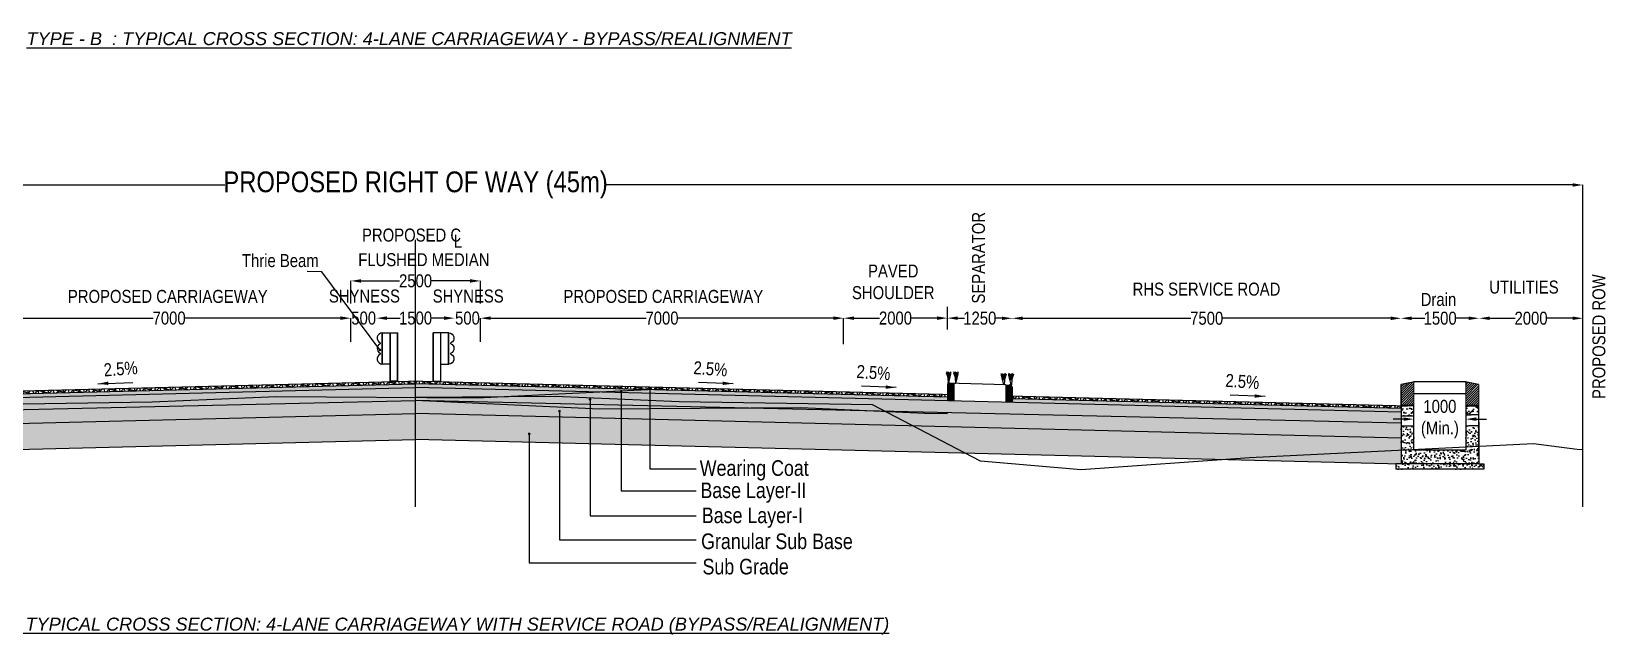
# Model space of a CAD drawing. Header units: millimetres. Extents: x 207528 to 778454, y -364692 to 101323.
# Drawn here: x 330897 to 361235, y 40467 to 52089 of the extents above; entities that cross this region are included whole.
import ezdxf

# ---------------------------------------------------------------- set-up
doc = ezdxf.new("R2010")
doc.units = ezdxf.units.MM
doc.linetypes.add('CENTER2', pattern=[28.575, 19.05, -3.175, 3.175, -3.175])
doc.linetypes.add('DASHED2', pattern=[0.375, 0.25, -0.125])
for name, color, linetype in [('Dim', 253, 'Continuous'), ('Dimension', 253, 'Continuous'), ('hatch', 253, 'Continuous'), ('NGL', 7, 'DASHED2'), ('Proposed ROW', 241, 'MNEW')]:
    doc.layers.add(name, color=color, linetype=linetype)
doc.styles.add('DIM', font='ARIALN.TTF', dxfattribs={"height": 250})
doc.styles.get("Standard").update_dxf_attribs({"font": 'arial.ttf'})
doc.styles.add('STRIP PLAN STYLE', font='ARIALN.TTF')
doc.linetypes.add('MNEW', pattern='A,26.152623,-1.048632,["PROW",Standard,S=1.75,R=0,X=0,Y=-0.975095],-7.693777,26.152623', length=61.047655)
doc.dimstyles.new('DIM', dxfattribs={"dimtxt": 250, "dimasz": 200, "dimexe": 0.18, "dimexo": 0.0625, "dimgap": 0.09, "dimtad": 0, "dimtih": 1, "dimtoh": 1, "dimdec": 0, "dimzin": 0, "dimdsep": 46, "dimtxsty": 'DIM', "dimcen": 0.09, "dimclrd": 256, "dimclrt": 7, "dimadec": 0, "dimazin": 0, "dimtfac": 1, "dimtdec": 0, "dimtofl": 0, "dimtmove": 0, "dimatfit": 3, "dimfxl": 1, "dimtolj": 1, "dimtzin": 0, "dimarcsym": 0})
doc.dimstyles.new('new', dxfattribs={"dimtxt": 150, "dimasz": 150, "dimexe": 100, "dimexo": 0.1, "dimgap": 0.09, "dimtad": 0, "dimtih": 1, "dimtoh": 1, "dimdec": 0, "dimzin": 0, "dimdsep": 46, "dimtxsty": 'DIM', "dimcen": 0.09, "dimclrd": 256, "dimclrt": 252, "dimadec": 0, "dimazin": 0, "dimtfac": 1, "dimtdec": 0, "dimtofl": 0, "dimtmove": 0, "dimatfit": 3, "dimfxl": 1, "dimtolj": 1, "dimtzin": 0, "dimlwd": -1, "dimarcsym": 0})
pattern_1 = [(45, (260451.31, -22299.69), (-67.35192, 67.35192), []), (105, (260451.31, -22299.69), (-92.004435, -24.65251), []), (165, (260451.31, -22299.69), (-24.65251, -92.004435), [])]
pattern_2 = [(45, (260451.31, -22299.692), (42.426407, -4e-15), [25, -35]), (45, (260461.917, -22299.692), (42.426407, -4e-15), [10, -50]), (45, (260451.31, -22289.086), (42.426407, -4e-15), [10, -50])]
pattern_3 = [(50, (260451.3, -22299.7), (546.554, -47.8173), [57.15, -628.65]), (355, (260451.3, -22299.7), (-105.7303, 573.1705), [45.72, -502.9218]), (100.45144, (260496.86, -22303.7), (440.8237, 525.3533), [48.57, -534.2707]), (46.1842, (260451.3, -22147.3), (813.237, -126.127), [85.725, -942.975]), (96.63556, (260519.1, -22157.8), (712.2124, 742.2784), [72.855, -801.407]), (351.18415, (260451.3, -22147.3), (712.2124, 742.2784), [68.58, -754.379]), (21, (260527.5, -22185.4), (454.8432, -306.7956), [57.15, -628.65]), (326, (260527.5, -22185.4), (185.406, 552.564), [45.72, -502.92]), (71.45144, (260565.4, -22210.96), (640.2493, 245.7683), [48.57, -534.2698]), (37.5, (260451.31, -22299.7), (9.2658, 253.66512), [0, -496.824, 0, -510.54, 0, -504.825]), (7.5, (260451.3, -22299.7), (200.459, 300.5417), [0, -291.084, 0, -485.394, 0, -192.405]), (327.5, (260281.38, -22299.7), (406.7718, -17.18623), [0, -190.5, 0, -594.36, 0, -788.67]), (317.5, (260205.2, -22299.7), (444.3875, 76.2795), [0, -247.65, 0, -394.716, 0, -560.07])]
pattern_4 = [(228.012788, (262909.072, -21717.253), (-5080, -5715), [85.4304, -8457.621]), (184.96974, (262851.922, -21780.753), (7619.999997, 635.000036), [146.6012, -14513.5122]), (132.510447, (262705.872, -21793.453), (6350.000003, -6984.999998), [103.3704, -10233.6807]), (267.27369, (262458.222, -21952.203), (635.000001, 12700), [133.501, -13216.6094]), (292.833654, (262451.872, -22085.553), (-3175, 7620), [130.9084, -12959.952]), (357.27369, (262502.672, -22206.203), (-12700, 635.000001), [133.501, -13216.6094]), (37.69424, (262636.022, -22212.553), (-8254.9999996, -6350.0000005), [176.5484, -17478.2788]), (72.255328, (262775.722, -22104.603), (4445.000001, 13969.9999996), [166.68, -16501.314]), (121.429566, (262826.522, -21945.853), (-5080.000001, 8254.9999996), [133.9532, -13261.3864]), (175.23636, (262756.67, -21831.553), (6985, -635), [152.9283, -7493.4842]), (222.397438, (262604.272, -21818.853), (-7619.9999998, -6985.0000003), [197.7695, -19579.193]), (138.814075, (263086.87, -21958.55), (-4445, 3810), [67.501, -6682.6415]), (171.469234, (263036.072, -21914.103), (8255, -1269.9999986), [128.4205, -12713.6597]), (225, (262909.07, -21895.05), (-9e-14, -635), [89.8023, -808.2233]), (203.19859, (262864.62, -21818.85), (3175, 1270), [48.3603, -4787.6556]), (291.80141, (262820.17, -21837.9), (-635, 1905), [68.3914, -3351.1882]), (30.96376, (262845.57, -21901.4), (1905, 1270), [111.08, -3591.5745]), (161.56505, (262940.82, -21844.25), (1270, -635), [80.3218, -1927.7245]), (16.38954, (262451.872, -21837.903), (6350, 1905), [112.522, -11139.7067]), (70.346176, (262559.822, -21806.153), (-2540, -6985), [94.3997, -9345.554]), (293.19859, (262940.82, -21717.25), (-1270, 3175), [96.72, -4739.296]), (343.61046, (262978.922, -21806.153), (-6350, 1905), [112.522, -11139.7067]), (339.443955, (262451.87, -22231.6), (-3175, 1270), [108.5088, -5316.9336]), (294.77514, (262553.472, -22269.703), (-3175.000004, 6984.999998), [90.918, -9000.8983]), (66.80141, (262947.17, -22352.25), (1270, 3175), [96.72, -4739.296]), (17.354025, (262985.272, -22263.353), (-8255, -2540), [106.4457, -10538.094]), (69.443955, (262636.02, -22352.25), (-1270, -3175), [54.2544, -5371.188]), (101.30993, (262909.07, -22352.25), (-635, 2540), [32.3787, -3205.4987]), (165.96376, (262902.72, -22320.5), (1905, -635), [130.9084, -2487.2636]), (186.009006, (262775.722, -22288.753), (6350, 635), [121.3167, -12010.3412]), (303.69007, (262845.57, -21958.55), (-635, 1270), [91.581, -2197.944]), (353.157227, (262896.372, -22034.753), (10795, -1269.9999994), [159.8892, -15829.0023]), (60.945396, (263055.12, -22053.8), (-2540, -4445), [65.377, -6472.348]), (90, (263086.9, -21996.65), (-635, 635), [38.1, -596.9]), (120.256437, (262763.022, -22269.703), (2540, -4445), [88.2167, -8733.4852]), (48.012787, (262718.572, -22193.503), (5080, 5715), [170.8607, -8372.1905]), (0, (262832.9, -22066.5), (635, 635), [165.1, -469.9]), (325.304846, (262997.972, -22066.503), (6350.000002, -4444.999997), [100.4024, -9939.8292]), (254.0546, (263080.52, -22123.65), (-635, -2540), [92.4573, -4530.4125]), (207.645975, (263055.122, -22212.553), (-12065.0000004, -6349.999999), [150.5363, -14903.116]), (175.426079, (262921.772, -22282.403), (-8255, 635), [159.2574, -15766.4616])]
pattern_5 = [(0, (262451.87, -22352.25), (39.6875, 79.375), [0, -79.375])]

# ---------------------------------------------------------------- blocks, each defined once
blk = doc.blocks.new('*D39')
at = {"layer": 'Defpoints', "color": 0, "transparency": 16777216}
for p in [(339550, 47282), (337050, 46846), (339550, 46846)]:
    blk.add_point(p, dxfattribs=at)
at = {"layer": 'Dim', "color": 0, "lineweight": -2, "transparency": 16777216}
for p, q in [((337050, 46846), (337050, 47282)), ((339550, 46846), (339550, 47282))]:
    blk.add_line(p, q, dxfattribs=at)
at = {"layer": 'Dim', "lineweight": -2, "transparency": 16777216}
for p, q in [((337250, 47282), (337992, 47282)), ((339350, 47282), (338607, 47282))]:
    blk.add_line(p, q, dxfattribs=at)
at = {"layer": 'Dim', "transparency": 16777216}
for points in [[(337250, 47315), (337250, 47248), (337050, 47282)], [(339350, 47315), (339350, 47248), (339550, 47282)]]:
    blk.add_solid(points, dxfattribs=at)
at = {"layer": 'Dim', "color": 7, "transparency": 16777216, "insert": (338300, 47282), "char_height": 250, "attachment_point": 5, "style": 'DIM'}
blk.add_mtext('\\A1;2500', dxfattribs=at)
blk = doc.blocks.new('*D40')
at = {"layer": 'Defpoints', "color": 0, "transparency": 16777216}
for p in [(360800, 49131), (315800, 46892), (360800, 47012)]:
    blk.add_point(p, dxfattribs=at)
at = {"layer": 'Dim', "color": 0, "lineweight": -2, "transparency": 16777216}
for p, q in [((315800, 46892), (315800, 49131)), ((360800, 47012), (360800, 49131))]:
    blk.add_line(p, q, dxfattribs=at)
at = {"layer": 'Dim', "lineweight": -2, "transparency": 16777216}
for p, q in [((316000, 49131), (334627, 49131)), ((360600, 49131), (341973, 49131))]:
    blk.add_line(p, q, dxfattribs=at)
at = {"layer": 'Dim', "transparency": 16777216}
for points in [[(316000, 49164), (316000, 49098), (315800, 49131)], [(360600, 49164), (360600, 49098), (360800, 49131)]]:
    blk.add_solid(points, dxfattribs=at)
at = {"layer": 'Dim', "color": 7, "transparency": 16777216, "insert": (338300, 49131), "char_height": 400, "attachment_point": 5, "style": 'STRIP PLAN STYLE'}
blk.add_mtext('\\A1;PROPOSED RIGHT OF WAY (45m)', dxfattribs=at)
blk = doc.blocks.new('*D41')
at = {"layer": 'Defpoints', "color": 0, "transparency": 16777216}
for p in [(339050, 46564), (339050, 46378), (339550, 46378)]:
    blk.add_point(p, dxfattribs=at)
at = {"layer": 'Dim', "lineweight": -2, "transparency": 16777216}
for p, q in [((338850, 46564), (338650, 46564)), ((339750, 46564), (339950, 46564))]:
    blk.add_line(p, q, dxfattribs=at)
at = {"layer": 'Dim', "color": 0, "lineweight": -2, "transparency": 16777216}
for p, q in [((339050, 46563), (339050, 46565)), ((339550, 46563), (339550, 46565))]:
    blk.add_line(p, q, dxfattribs=at)
at = {"layer": 'Dim', "transparency": 16777216}
for points in [[(338850, 46598), (338850, 46531), (339050, 46564)], [(339750, 46598), (339750, 46531), (339550, 46564)]]:
    blk.add_solid(points, dxfattribs=at)
at = {"layer": 'Dim', "color": 7, "transparency": 16777216, "insert": (339300, 46564), "char_height": 250, "attachment_point": 5, "style": 'DIM'}
blk.add_mtext('\\A1;500', dxfattribs=at)
blk = doc.blocks.new('EF')
for points in [[(1904820, 49581), (1904820, 50181)], [(1904820, 49781), (1904820, 50181)], [(1904820, 50181), (1905120, 50181)], [(1904825, 49581), (1904825, 50181)], [(1904825, 49781), (1904825, 50181)], [(1904970, 49251), (1904970, 50181)], [(1904975, 49251), (1904975, 50181)], [(1905115, 49251), (1905115, 50181)], [(1905120, 49251), (1905120, 50181)], [(1904970, 49581), (1904820, 49581)], [(1905120, 49251), (1904970, 49251)]]:
    blk.add_lwpolyline(points)
for centre, radius, start, end in [((1904820, 50081), 100, 90, 245.38), ((1904820, 49881), 100, 114.62, 245.38), ((1904820, 49681), 100, 114.62, 270), ((1904774, 49981), 10, 294.62, 65.38), ((1904774, 49781), 10, 294.62, 65.38)]:
    blk.add_arc(centre, radius, start, end)
blk = doc.blocks.new('*D42')
at = {"layer": 'Defpoints', "color": 0, "transparency": 16777216}
for p in [(337050, 46564), (337050, 46378), (337550, 46378)]:
    blk.add_point(p, dxfattribs=at)
at = {"layer": 'Dim', "lineweight": -2, "transparency": 16777216}
for p, q in [((336850, 46564), (336650, 46564)), ((337750, 46564), (337950, 46564))]:
    blk.add_line(p, q, dxfattribs=at)
at = {"layer": 'Dim', "color": 0, "lineweight": -2, "transparency": 16777216}
for p, q in [((337050, 46563), (337050, 46565)), ((337550, 46563), (337550, 46565))]:
    blk.add_line(p, q, dxfattribs=at)
at = {"layer": 'Dim', "transparency": 16777216}
for points in [[(336850, 46598), (336850, 46531), (337050, 46564)], [(337750, 46598), (337750, 46531), (337550, 46564)]]:
    blk.add_solid(points, dxfattribs=at)
at = {"layer": 'Dim', "color": 7, "transparency": 16777216, "insert": (337300, 46564), "char_height": 250, "attachment_point": 5, "style": 'DIM'}
blk.add_mtext('\\A1;500', dxfattribs=at)
blk = doc.blocks.new('*D43')
at = {"layer": 'Defpoints', "color": 0, "transparency": 16777216}
for p in [(337550, 46565), (337550, 46378), (339050, 46378)]:
    blk.add_point(p, dxfattribs=at)
at = {"layer": 'Dim', "color": 0, "lineweight": -2, "transparency": 16777216}
for p, q in [((337550, 46564), (337550, 46565)), ((339050, 46563), (339050, 46565))]:
    blk.add_line(p, q, dxfattribs=at)
at = {"layer": 'Dim', "lineweight": -2, "transparency": 16777216}
for p, q in [((337750, 46565), (338003, 46565)), ((338850, 46565), (338596, 46565))]:
    blk.add_line(p, q, dxfattribs=at)
at = {"layer": 'Dim', "transparency": 16777216}
for points in [[(337750, 46598), (337750, 46532), (337550, 46565)], [(338850, 46598), (338850, 46531), (339050, 46564)]]:
    blk.add_solid(points, dxfattribs=at)
at = {"layer": 'Dim', "color": 7, "transparency": 16777216, "insert": (338300, 46565), "char_height": 250, "attachment_point": 5, "style": 'DIM'}
blk.add_mtext('\\A1;1500', dxfattribs=at)
blk = doc.blocks.new('*D45')
at = {"layer": 'Defpoints', "color": 0, "transparency": 16777216}
for p in [(330050, 46564), (330050, 46066), (337050, 46105)]:
    blk.add_point(p, dxfattribs=at)
at = {"layer": 'Dim', "color": 0, "lineweight": -2, "transparency": 16777216}
for p, q in [((330050, 46066), (330050, 46564)), ((337050, 46105), (337050, 46564))]:
    blk.add_line(p, q, dxfattribs=at)
at = {"layer": 'Dim', "lineweight": -2, "transparency": 16777216}
for p, q in [((330250, 46564), (333245, 46564)), ((336850, 46564), (333855, 46564))]:
    blk.add_line(p, q, dxfattribs=at)
at = {"layer": 'Dim', "transparency": 16777216}
for points in [[(330250, 46597), (330250, 46531), (330050, 46564)], [(336850, 46597), (336850, 46531), (337050, 46564)]]:
    blk.add_solid(points, dxfattribs=at)
at = {"layer": 'Dim', "color": 7, "transparency": 16777216, "insert": (333550, 46564), "char_height": 250, "attachment_point": 5, "style": 'DIM'}
blk.add_mtext('\\A1;7000', dxfattribs=at)
blk = doc.blocks.new('*D46')
at = {"layer": 'Defpoints', "color": 0, "transparency": 16777216}
for p in [(346550, 46564), (348550, 46565), (348550, 46565)]:
    blk.add_point(p, dxfattribs=at)
at = {"layer": 'Dim', "color": 0, "lineweight": -2, "transparency": 16777216}
for p, q in [((346550, 46564), (346550, 46564)), ((348550, 46565), (348550, 46565))]:
    blk.add_line(p, q, dxfattribs=at)
at = {"layer": 'Dim', "lineweight": -2, "transparency": 16777216}
for p, q in [((346750, 46564), (347242, 46564)), ((348350, 46565), (347857, 46565))]:
    blk.add_line(p, q, dxfattribs=at)
at = {"layer": 'Dim', "transparency": 16777216}
for points in [[(346750, 46597), (346750, 46531), (346550, 46564)], [(348350, 46598), (348350, 46531), (348550, 46565)]]:
    blk.add_solid(points, dxfattribs=at)
at = {"layer": 'Dim', "color": 7, "transparency": 16777216, "insert": (347550, 46564), "char_height": 250, "attachment_point": 5, "style": 'DIM'}
blk.add_mtext('\\A1;2000', dxfattribs=at)
blk = doc.blocks.new('*D47')
at = {"layer": 'Defpoints', "color": 0, "transparency": 16777216}
for p in [(346550, 46564), (339550, 46105), (346550, 46066)]:
    blk.add_point(p, dxfattribs=at)
at = {"layer": 'Dim', "color": 0, "lineweight": -2, "transparency": 16777216}
for p, q in [((339550, 46105), (339550, 46564)), ((346550, 46066), (346550, 46564))]:
    blk.add_line(p, q, dxfattribs=at)
at = {"layer": 'Dim', "lineweight": -2, "transparency": 16777216}
for p, q in [((339750, 46564), (342745, 46564)), ((346350, 46564), (343355, 46564))]:
    blk.add_line(p, q, dxfattribs=at)
at = {"layer": 'Dim', "transparency": 16777216}
for points in [[(339750, 46597), (339750, 46531), (339550, 46564)], [(346350, 46597), (346350, 46531), (346550, 46564)]]:
    blk.add_solid(points, dxfattribs=at)
at = {"layer": 'Dim', "color": 7, "transparency": 16777216, "insert": (343050, 46564), "char_height": 250, "attachment_point": 5, "style": 'DIM'}
blk.add_mtext('\\A1;7000', dxfattribs=at)
blk = doc.blocks.new('*D48')
at = {"layer": 'Defpoints', "color": 0, "transparency": 16777216}
for p in [(357543, 44618), (357543, 44136), (358543, 44136)]:
    blk.add_point(p, dxfattribs=at)
at = {"layer": 'Dim', "lineweight": -2, "transparency": 16777216}
for p, q in [((357343, 44618), (357143, 44618)), ((358743, 44618), (358943, 44618))]:
    blk.add_line(p, q, dxfattribs=at)
at = {"layer": 'Dim', "color": 0, "lineweight": -2, "transparency": 16777216}
for p, q in [((357543, 44617), (357543, 44618)), ((358543, 44617), (358543, 44618))]:
    blk.add_line(p, q, dxfattribs=at)
at = {"layer": 'Dim', "transparency": 16777216}
for points in [[(357343, 44651), (357343, 44585), (357543, 44618)], [(358743, 44651), (358743, 44585), (358543, 44618)]]:
    blk.add_solid(points, dxfattribs=at)
at = {"layer": 'Dim', "color": 7, "transparency": 16777216, "insert": (358043, 44618), "char_height": 250, "attachment_point": 5, "style": 'DIM'}
blk.add_mtext('\\A1;1000 \\P(Min.)', dxfattribs=at)
blk = doc.blocks.new('*D49')
at = {"layer": 'Defpoints', "color": 0, "transparency": 16777216}
for p in [(357296, 46562), (358800, 46562), (358800, 46562)]:
    blk.add_point(p, dxfattribs=at)
at = {"layer": 'Dimension', "color": 0, "lineweight": -2, "transparency": 16777216}
for p, q in [((357296, 46562), (357296, 46561)), ((358800, 46562), (358800, 46562))]:
    blk.add_line(p, q, dxfattribs=at)
at = {"layer": 'Dimension', "lineweight": -2, "transparency": 16777216}
for p, q in [((357496, 46562), (357752, 46562)), ((358600, 46562), (358344, 46562))]:
    blk.add_line(p, q, dxfattribs=at)
at = {"layer": 'Dimension', "transparency": 16777216}
for points in [[(357496, 46595), (357496, 46528), (357296, 46562)], [(358600, 46595), (358600, 46529), (358800, 46562)]]:
    blk.add_solid(points, dxfattribs=at)
at = {"layer": 'Dimension', "color": 7, "transparency": 16777216, "insert": (358048, 46562), "char_height": 250, "width": 591.23, "attachment_point": 5, "style": 'DIM'}
blk.add_mtext('\\A1;1500', dxfattribs=at)
blk = doc.blocks.new('*D50')
at = {"layer": 'Defpoints', "color": 0, "transparency": 16777216}
for p in [(358800, 46618), (360800, 46619), (360800, 46562)]:
    blk.add_point(p, dxfattribs=at)
at = {"layer": 'Dimension', "color": 0, "lineweight": -2, "transparency": 16777216}
for p, q in [((358800, 46563), (358800, 46562)), ((360800, 46563), (360800, 46562))]:
    blk.add_line(p, q, dxfattribs=at)
at = {"layer": 'Dimension', "lineweight": -2, "transparency": 16777216}
for p, q in [((359000, 46562), (359492, 46562)), ((360600, 46562), (360107, 46562))]:
    blk.add_line(p, q, dxfattribs=at)
at = {"layer": 'Dimension', "transparency": 16777216}
for points in [[(359000, 46595), (359000, 46529), (358800, 46562)], [(360600, 46595), (360600, 46529), (360800, 46562)]]:
    blk.add_solid(points, dxfattribs=at)
at = {"layer": 'Dimension', "color": 7, "transparency": 16777216, "insert": (359800, 46562), "char_height": 250, "attachment_point": 5, "style": 'DIM'}
blk.add_mtext('\\A1;2000', dxfattribs=at)
blk = doc.blocks.new('*D51')
at = {"layer": 'Defpoints', "color": 0, "transparency": 16777216}
for p in [(349800, 46561), (349800, 46528), (357296, 46561)]:
    blk.add_point(p, dxfattribs=at)
at = {"layer": 'Dimension', "color": 0, "lineweight": -2, "transparency": 16777216}
for p, q in [((349800, 46560), (349800, 46561)), ((357296, 46561), (357296, 46561))]:
    blk.add_line(p, q, dxfattribs=at)
at = {"layer": 'Dimension', "lineweight": -2, "transparency": 16777216}
for p, q in [((350000, 46561), (353243, 46561)), ((357096, 46561), (353853, 46561))]:
    blk.add_line(p, q, dxfattribs=at)
at = {"layer": 'Dimension', "transparency": 16777216}
for points in [[(350000, 46595), (350000, 46528), (349800, 46561)], [(357096, 46595), (357096, 46528), (357296, 46561)]]:
    blk.add_solid(points, dxfattribs=at)
at = {"layer": 'Dimension', "color": 7, "transparency": 16777216, "insert": (353548, 46561), "char_height": 250, "attachment_point": 5, "style": 'DIM'}
blk.add_mtext('\\A1;7500', dxfattribs=at)
blk = doc.blocks.new('*D52')
at = {"layer": 'Defpoints', "color": 0, "transparency": 16777216}
for p in [(348550, 46565), (349800, 46561), (349800, 46561)]:
    blk.add_point(p, dxfattribs=at)
at = {"layer": 'Dimension', "color": 0, "lineweight": -2, "transparency": 16777216}
for p, q in [((348550, 46565), (348550, 46564)), ((349800, 46561), (349800, 46561))]:
    blk.add_line(p, q, dxfattribs=at)
at = {"layer": 'Dimension', "lineweight": -2, "transparency": 16777216}
for p, q in [((348750, 46564), (348878, 46564)), ((349600, 46562), (349471, 46562))]:
    blk.add_line(p, q, dxfattribs=at)
at = {"layer": 'Dimension', "transparency": 16777216}
for points in [[(348750, 46597), (348750, 46531), (348550, 46565)], [(349600, 46595), (349600, 46528), (349800, 46561)]]:
    blk.add_solid(points, dxfattribs=at)
at = {"layer": 'Dimension', "color": 7, "transparency": 16777216, "insert": (349175, 46563), "char_height": 250, "attachment_point": 5, "style": 'DIM'}
blk.add_mtext('\\A1;1250', dxfattribs=at)

msp = doc.modelspace()

# ---------------------------------------------------------------- hatches: boundary and pattern name
h = msp.add_hatch()
h.set_pattern_fill('GOST_GLASS', color=41, scale=5)
h.set_pattern_definition(pattern_2)
h.paths.add_polyline_path([(338300.5, 45229.6), (338300.5, 45299.7), (328049.6, 45043.4), (328049.6, 44973.4)])
h = msp.add_hatch()
h.set_pattern_fill('GOST_GLASS', color=41, scale=5)
h.set_pattern_definition(pattern_2)
h.paths.add_polyline_path([(338298.7, 45229.6), (338298.7, 45299.7), (348549.6, 45043.4), (348549.6, 44973.4)])
h = msp.add_hatch(color=256)
h.dxf.hatch_style = 1
h.paths.add_polyline_path([(348549.6, 45262.2, -0.4142136), (348599.6, 45312.2), (348672.9, 45312.2), (348672.9, 44976.5), (348549.6, 44973.4)])
h = msp.add_hatch(color=256)
h.dxf.hatch_style = 1
h.paths.add_polyline_path([(349799.6, 45231, 0.4142136), (349749.6, 45281), (349676.4, 45281), (349676.4, 44945.2), (349799.6, 44942.1)])
h = msp.add_hatch()
h.set_pattern_fill('GOST_GLASS', color=41, scale=5)
h.paths.add_polyline_path([(349799.6, 45012.1), (349799.6, 44942.1), (357298.9, 44754.6), (357298.9, 44824.7)])
at = {"layer": 'Dim'}
h = msp.add_hatch(dxfattribs=at)
h.set_pattern_fill('AR-CONC', color=256, scale=3)
h.set_pattern_definition(pattern_3)
h.paths.add_polyline_path([(338300.5, 45229.6), (319299.6, 44754.6), (319299.6, 44663.9), (319299.6, 44612.7), (319299.6, 44537.6), (338300.5, 44979.6)])
h = msp.add_hatch(dxfattribs=at)
h.set_pattern_fill('AR-CONC', color=256, scale=3)
h.set_pattern_definition(pattern_3)
h.paths.add_polyline_path([(338298.7, 45229.6), (357299.6, 44754.6), (357299.6, 44663.9), (357299.6, 44612.7), (357299.6, 44537.6), (338298.7, 44979.6)])
h = msp.add_hatch(dxfattribs=at)
h.set_pattern_fill('ANSI31', color=256, scale=10)
h.set_pattern_definition([(45, (217203.085, 31540.6), (-22.45064, 22.45064), [])])
edge = h.paths.add_edge_path()
edge.add_line((357292.7, 45287.6), (357542.7, 45337.4))
edge.add_line((357542.7, 45337.4), (357542.8, 45258.9))
edge.add_line((357542.8, 45258.9), (357542.8, 44888.7))
edge.add_line((357542.8, 44888.7), (357293.1, 44888.7))
edge.add_line((357293.1, 44888.7), (357293.3, 45287.8))
h = msp.add_hatch(dxfattribs=at)
h.set_pattern_fill('ANSI31', color=256, scale=10)
h.set_pattern_definition([(45, (217103.085, 31540.6), (-22.45064, 22.45064), [])])
h.paths.add_polyline_path([(358542.8, 45171.3), (358792.4, 45149.8), (358792.5, 44888.7), (358542.8, 44888.7)])
h.paths.add_polyline_path([(358542.8, 45258.9), (358542.9, 45337.4), (358792.3, 45287.8), (358792.4, 45149.8), (358542.8, 45171.3)])
at = {"layer": 'hatch'}
h = msp.add_hatch(dxfattribs=at)
h.set_pattern_fill('NET3', color=256, scale=30, angle=45)
h.set_pattern_definition(pattern_1)
h.paths.add_polyline_path([(338300.5, 45299.7), (338300.5, 45349.7), (328049.6, 45093.4), (328049.6, 45043.4)])
h = msp.add_hatch(dxfattribs=at)
h.set_pattern_fill('NET3', color=256, scale=30, angle=45)
h.set_pattern_definition(pattern_1)
h.paths.add_polyline_path([(338298.7, 45299.7), (338298.7, 45349.7), (348549.6, 45093.4), (348549.6, 45043.4)])
h = msp.add_hatch(dxfattribs=at)
h.set_pattern_fill('GRAVEL', color=11, scale=25)
h.set_pattern_definition(pattern_4)
h.paths.add_polyline_path([(338299.6, 44726.9), (338299.6, 44911.3), (334751.8, 44741.4), (330875.8, 44767.9), (328486.4, 44661.9), (319299.6, 44401), (319299.6, 44251.9)])
h.paths.add_polyline_path([(338299.6, 44911.3), (338299.6, 44977), (319299.6, 44537.6), (319299.6, 44401), (328486.4, 44661.9), (330875.8, 44767.9), (334751.8, 44741.4)])
h = msp.add_hatch(dxfattribs=at)
h.set_pattern_fill('GRAVEL', color=11, scale=25)
h.set_pattern_definition(pattern_4)
h.paths.add_polyline_path([(338299.6, 44726.9), (338299.6, 44911.3), (341847.4, 44741.4), (345723.4, 44767.9), (348112.8, 44661.9), (357299.6, 44401), (357299.6, 44251.9)])
h.paths.add_polyline_path([(338299.6, 44911.3), (338299.6, 44977), (357299.6, 44537.6), (357299.6, 44401), (348112.8, 44661.9), (345723.4, 44767.9), (341847.4, 44741.4)])
h = msp.add_hatch(dxfattribs=at)
h.set_pattern_fill('NET3', color=256, scale=30, angle=45)
h.paths.add_polyline_path([(349799.6, 45062.2), (349799.6, 45012.1), (357298.9, 44824.7), (357298.9, 44874.7)])
h = msp.add_hatch(dxfattribs=at)
h.set_pattern_fill('DOTS', color=25, scale=50)
h.set_pattern_definition(pattern_5)
h.paths.add_polyline_path([(338299.6, 44726.9), (319299.6, 44251.9), (319299.6, 43751.8), (338299.6, 44226.8)])
h = msp.add_hatch(dxfattribs=at)
h.set_pattern_fill('DOTS', color=25, scale=50)
h.set_pattern_definition(pattern_5)
h.paths.add_polyline_path([(338299.6, 44726.9), (357299.6, 44251.9), (357299.6, 43751.8), (338299.6, 44226.8)])
h = msp.add_hatch(dxfattribs=at)
h.set_pattern_fill('AR-CONC', color=256, angle=90)
h.set_pattern_definition([(140, (217203.08, 31540.6), (15.93909, 182.18467), [19.05, -209.55]), (85, (217203.08, 31540.6), (-191.05685, -35.24342), [15.24, -167.64058]), (190.45144, (217204.41, 31555.78), (-175.11775, 146.94125), [16.19, -178.09024]), (136.1842, (217152.28, 31540.6), (42.04233, 271.07904), [28.575, -314.325]), (186.63556, (217155.8, 31563.2), (-247.42612, 237.40413), [24.285, -267.1356]), (81.18415, (217152.28, 31540.6), (-247.4261, 237.40413), [22.85997, -251.45973]), (111, (217164.98, 31566), (102.2652, 151.61439), [19.05, -209.55]), (56, (217164.98, 31566), (-184.18797, 61.80203), [15.24, -167.64]), (161.45145, (217173.5, 31578.64), (-81.92277, 213.41642), [16.19, -178.08994]), (127.5, (217203.085, 31540.6), (-84.55504, 3.088603), [0, -165.608, 0, -170.18, 0, -168.275]), (97.5, (217203.085, 31540.6), (-100.180575, 66.81966), [0, -97.028, 0, -161.798, 0, -64.135]), (57.5, (217203.085, 31483.96), (5.728744, 135.590595), [0, -63.5, 0, -198.12, 0, -262.89]), (47.5, (217203.08, 31458.56), (-25.42649, 148.12918), [0, -82.55, 0, -131.572, 0, -186.69])])
h.paths.add_polyline_path([(357298.9, 44491.6), (357542.8, 44491.5), (357542.8, 44021.2), (358542.8, 44021.2), (358543.2, 44491), (358793.1, 44497.2), (358793.1, 43753.6), (357299.1, 43753.6)])
h.paths.add_polyline_path([(358542.8, 44888.7), (358792.8, 44888.7), (358792.1, 44707.7), (358545.6, 44701.6)])
h.paths.add_polyline_path([(357298.9, 44888.7), (357542.8, 44888.7), (357542.8, 44680.7), (357298.9, 44680.7)])
h.paths.add_polyline_path([(357192.8, 43753.5), (357270.4, 43753.5), (357298.9, 43753.6), (357299.1, 43753.6), (358793.1, 43753.6), (358897.3, 43755.9), (358892.8, 43653.5), (357192.8, 43653.5)])

# ---------------------------------------------------------------- linework, layer by layer
for p, q in [((349676.4, 45281), (348549.6, 45308.8)), ((348549.6, 45262.2), (348549.6, 44973.4)), ((349799.6, 45231), (349799.6, 44942.1)), ((357542.8, 44021.2), (357542.8, 44888.7)), ((358542.8, 44888.7), (358542.8, 44021.2)), ((358792.8, 43924.8), (358792.8, 44888.7)), ((358542.8, 44021.2), (357542.8, 44021.2)), ((358792.8, 43753.6), (357292.8, 43753.6)), ((358792.8, 43753.6), (358892.8, 43753.6)), ((358892.8, 43753.6), (358892.8, 43653.5)), ((358892.8, 43653.5), (357192.8, 43653.5))]:
    msp.add_line(p, q)
at = {"color": 1, "linetype": 'CENTER2', "ltscale": 0.5}
msp.add_lwpolyline([(338299.6, 42924.7), (338299.6, 48073.6)], dxfattribs=at)
at = {"color": 114, "true_color": 0x139b48}
for points in [[(348571.3, 45310.1), (348576.9, 45338.1), (348595.5, 45410.3), (348616.6, 45492.6), (348614.2, 45528.3), (348599.7, 45506.3), (348581.2, 45414.4), (348582.4, 45469.9), (348583.9, 45506.3), (348557.7, 45521.5), (348569.4, 45484.3), (348560.3, 45445.8), (348572, 45401.7), (348551.5, 45492.6), (348541.8, 45527), (348527.4, 45509.8), (348543.1, 45461), (348558.9, 45405.9), (348565.5, 45310.7), (348571.3, 45310.1)], [(348712.4, 45310.1), (348718, 45338.1), (348736.7, 45410.3), (348757.8, 45492.6), (348755.3, 45528.3), (348740.8, 45506.3), (348722.3, 45414.4), (348723.6, 45469.9), (348725, 45506.3), (348698.8, 45521.5), (348710.5, 45484.3), (348701.5, 45445.8), (348713.1, 45401.7), (348692.6, 45492.6), (348683, 45527), (348668.5, 45509.8), (348684.3, 45461), (348700.1, 45405.9), (348706.7, 45310.7), (348712.4, 45310.1)], [(349636.8, 45278.8), (349631.2, 45306.8), (349612.6, 45379), (349591.4, 45461.4), (349593.9, 45497.1), (349608.4, 45475.1), (349626.9, 45383.1), (349625.7, 45438.6), (349624.2, 45475.1), (349650.4, 45490.3), (349638.7, 45453.1), (349647.7, 45414.5), (349636.1, 45370.5), (349656.6, 45461.4), (349666.2, 45495.8), (349680.7, 45478.6), (349664.9, 45429.7), (349649.2, 45374.6), (349642.6, 45279.5), (349636.8, 45278.8)], [(349777.9, 45278.8), (349772.4, 45306.8), (349753.7, 45379), (349732.6, 45461.4), (349735, 45497.1), (349749.5, 45475.1), (349768.1, 45383.1), (349766.8, 45438.6), (349765.4, 45475.1), (349791.5, 45490.3), (349779.9, 45453.1), (349788.9, 45414.5), (349777.2, 45370.5), (349797.8, 45461.4), (349807.4, 45495.8), (349821.9, 45478.6), (349806.1, 45429.7), (349790.3, 45374.6), (349783.7, 45279.5), (349777.9, 45278.8)]]:
    msp.add_lwpolyline(points, dxfattribs=at)
for points in [[(319299.6, 44754.6), (338300.5, 45229.6)], [(328049.6, 45043.4), (338300.5, 45299.7)], [(348549.6, 45043.4), (338298.7, 45299.7)], [(357299.6, 44754.6), (338298.7, 45229.6)], [(348672.9, 45312.2), (348672.9, 44978.2)], [(349676.4, 45281), (349676.4, 44946.9)], [(358542.9, 45335.8), (357542.7, 45337.4)], [(358795.6, 45305.7), (358795.2, 45305.7)], [(319299.6, 44537.6), (338299.6, 44977)], [(357299.6, 44537.6), (338299.6, 44977)], [(357299.6, 44824.6), (349799.6, 45012.1)], [(357298.9, 44959.2), (357298.9, 43753.6)], [(357299.6, 45161.7), (357299.6, 44211.7)], [(358542.8, 45107.4), (357542.7, 45107.4)], [(319299.6, 44251.9), (338299.6, 44726.9)], [(357299.6, 44251.9), (338299.6, 44726.9)], [(358793.1, 44561.9), (358793.1, 44311.8)], [(358793.1, 44396.3), (358793.1, 43753.6)], [(319299.6, 43751.8), (338299.6, 44226.8)], [(357299.6, 43751.8), (338299.6, 44226.8)], [(357292.8, 43753.5), (357192.8, 43753.5), (357192.8, 43653.5)]]:
    msp.add_lwpolyline(points)
for points, const_width in [([(328049.6, 45093.4), (338299.6, 45349.7)], 20), ([(329300.3, 45124.8), (338300.4, 45349.8)], 20), ([(347298.9, 45124.8), (338298.9, 45349.8)], 20), ([(348549.6, 45093.4), (338299.6, 45349.7)], 20), ([(357299.6, 45212.2), (357299.6, 44848.3)], 10), ([(357299.6, 44874.7), (349799.6, 45062.2)], 20)]:
    msp.add_lwpolyline(points, dxfattribs=dict(const_width=const_width))
for points in [[(357292.7, 45287.6, 20, 20, 0), (357292.7, 45287.6, 20, 20, 0), (357542.7, 45337.4, 20, 20, 0), (357542.8, 45258.9, 20, 20, 0), (357542.8, 44888.7, 20, 20, 0), (357293.1, 44888.7, 20, 20, 0), (357293.3, 45287.8, 0, 0, 0)], [(358792.9, 45287.6, 20, 20, 0), (358792.9, 45287.6, 20, 20, 0), (358542.9, 45337.4, 20, 20, 0), (358542.8, 45258.9, 20, 20, 0), (358542.8, 44888.7, 20, 20, 0), (358792.5, 44888.7, 20, 20, 0), (358792.3, 45287.8, 0, 0, 0)]]:
    msp.add_lwpolyline(points, format="xyseb")
at = {"linetype": 'DASHED2', "ltscale": 2}
for points in [[(357298.9, 44874.7), (357548.9, 44880.9)], [(357299.6, 44680.7), (357542.8, 44680.7)], [(358545.6, 44870.3), (358795.6, 44876.5)], [(358545.6, 44701.6), (358795.6, 44707.8)], [(357298.9, 44491.6), (357542.8, 44491.7)], [(358543.2, 44491), (358793.2, 44497.3)]]:
    msp.add_lwpolyline(points, dxfattribs=at)
for centre, start, end in [((348599.6, 45262.2), 90, 180), ((349749.6, 45231), 0, 90)]:
    msp.add_arc(centre, 50, start, end)
at = {"layer": 'Dim'}
for points in [[(348549.3, 46344.6), (348549.3, 46784.6)], [(358793.1, 44561.9), (358793.1, 44888.7)]]:
    msp.add_lwpolyline(points, dxfattribs=at)
at = {"layer": 'Dimension', "linetype": 'Continuous', "ltscale": 10, "flags": 128}
for points in [[(315799.6, 44026.2), (315911.9, 44031.6), (316753.7, 44139.6), (322228.1, 43875), (325468.5, 43641.5), (327408.4, 43807), (329492.4, 44896.2), (333221.5, 44950.6), (335610.8, 45056.6), (339486.9, 45030.1), (343034.7, 45200)], [(360799.6, 44026.2), (360687.3, 44031.6), (359845.5, 44139.6), (354371.1, 43875), (351130.7, 43641.5), (349190.8, 43807), (347106.8, 44896.2), (343377.7, 44950.6), (340988.4, 45056.6), (338299.6, 45038.2)], [(348549.6, 44721.2), (348112.8, 44727.6), (345723.4, 44833.6), (341847.4, 44807.1), (338299.6, 44977)]]:
    msp.add_lwpolyline(points, dxfattribs=at)
at = {"layer": 'Proposed ROW', "lineweight": -3, "ltscale": 3, "flags": 128}
msp.add_lwpolyline([(360799.6, 42924.7), (360799.6, 47011.9)], dxfattribs=at)

# ---------------------------------------------------------------- block references
msp.add_blockref('EF', (-1567160.7, -3901.1))
at = {"xscale": -1}
msp.add_blockref('EF', (2243759.9, -3901.1), dxfattribs=at)

# ---------------------------------------------------------------- texts
at = {"layer": 'Dim', "color": 253, "insert": (349151.2, 47727.8), "char_height": 250, "attachment_point": 5, "rotation": 90, "style": 'DIM'}
msp.add_mtext_dynamic_manual_height_columns('SEPARATOR', width=5325.312, gutter_width=1250, heights=[0], dxfattribs=at)
at = {"layer": 'Dim', "char_height": 250, "attachment_point": 5, "style": 'DIM'}
for s, insert in [('PROPOSED C', (338222.8, 48163.9)), ('L', (339117.6, 48045.9)), ('FLUSHED MEDIAN', (338459.9, 47689.6)), ('PAVED \\PSHOULDER', (347506.9, 47262.8)), ('PROPOSED CARRIAGEWAY', (333523.8, 46981.6)), ('SHYNESS', (337314.6, 46988.9)), ('SHYNESS', (339314.6, 46988.9)), ('PROPOSED CARRIAGEWAY', (343075.5, 46981.6)), ('RHS SERVICE ROAD', (353544, 47122.1)), ('Drain', (358015.3, 46923.1)), ('UTILITIES', (359663.4, 47161.5))]:
    msp.add_mtext_dynamic_manual_height_columns(s, width=5325.312, gutter_width=1250, heights=[0], dxfattribs=dict(at, insert=insert))
at = {"layer": 'Dim', "color": 7, "insert": (335692.9, 47672.1), "char_height": 250, "width": 5325.312, "attachment_point": 5, "style": 'DIM'}
msp.add_mtext('Thrie Beam', dxfattribs=at)
at = {"layer": 'Dim', "char_height": 250, "attachment_point": 5, "style": 'DIM'}
for s, insert, rotation in [('PROPOSED ROW', (361108.4, 46208), 90), ('2.5%', (332616.1, 45587), 4.21364), ('2.5%', (343983.1, 45587), 355.78636), ('2.5%', (347126.8, 45514.1), 355.78636), ('2.5%', (354236.1, 45342.2), 355.78636)]:
    msp.add_mtext_dynamic_manual_height_columns(s, width=5325.312, gutter_width=1250, heights=[0], dxfattribs=dict(at, insert=insert, rotation=rotation))
at = {"layer": 'Dimension', "color": 7, "char_height": 300, "attachment_point": 4, "style": 'DIM'}
for s, insert in [('\\A1;Wearing Coat  ', (343777.2, 43630)), ('\\A1;Base Layer-II', (343790.1, 43201.3)), ('\\A1;Base Layer-I', (343816.8, 42718.4)), ('\\A1;Granular Sub Base ', (343803.5, 42261.6)), ('\\A1;Sub Grade', (343830.7, 41773.7))]:
    msp.add_mtext(s, dxfattribs=dict(at, insert=insert))
at = {"layer": 'NGL', "color": 7, "char_height": 250, "width": 47718.433, "attachment_point": 5}
for s, insert in [('{\\fArial|b0|i1|c0|p34;\\LTYPE - B  : TYPICAL CROSS SECTION: 4-LANE CARRIAGEWAY - BYPASS/REALIGNMENT}', (338174.6, 51949)), ('{\\fArial|b0|i1|c0|p34;\\LTYPE - C  : TYPICAL CROSS SECTION: 4-LANE CARRIAGEWAY WITH SERVICE ROAD (BYPASS/REALIGNMENT)}', (338174.6, 40629.7))]:
    msp.add_mtext(s, dxfattribs=dict(at, insert=insert))

# ---------------------------------------------------------------- dimensions: what is measured, and where the dimension line sits
at = {"layer": 'Dim'}
dim = msp.add_linear_dim(base=(360799.6, 49131), p1=(315799.6, 46892.3), p2=(360799.6, 47011.9), text='PROPOSED RIGHT OF WAY (45m)', dimstyle='DIM', override={"dimtxt": 400, "dimtxsty": 'STRIP PLAN STYLE'}, dxfattribs=at)
dim.commit()
dim.dimension.update_dxf_attribs({"geometry": '*D40', "text_midpoint": (338300.2, 49131), "dimtype": 160})
dim = msp.add_linear_dim(base=(339549.6, 47281.5), p1=(337049.6, 46846.2), p2=(339549.6, 46846.2), angle=0, dimstyle='DIM', dxfattribs=at)
dim.commit()
dim.dimension.update_dxf_attribs({"geometry": '*D39', "text_midpoint": (338299.6, 47281.5), "dimtype": 161})
dim = msp.add_linear_dim(base=(330049.6, 46563.9), p1=(337049.6, 46104.6), p2=(330049.6, 46066.4), dimstyle='DIM', dxfattribs=at)
dim.commit()
dim.dimension.update_dxf_attribs({"geometry": '*D45', "text_midpoint": (333549.6, 46563.9)})
for p1, p2, picture, middle in [((337549.6, 46377.7), (337049.6, 46377.7), '*D42', (337299.6, 46564.4)), ((339049.6, 46377.7), (337549.6, 46378.5), '*D43', (338299.7, 46564.8)), ((339549.6, 46377.7), (339049.6, 46377.7), '*D41', (339299.6, 46564.4))]:
    dim = msp.add_aligned_dim(p1=p1, p2=p2, distance=-186.7, dimstyle='DIM', override={"dimfxl": 1.25, "dimfxlon": 1}, dxfattribs=at)
    dim.commit()
    dim.dimension.update_dxf_attribs({"geometry": picture, "text_midpoint": middle})
dim = msp.add_linear_dim(base=(346549.6, 46563.9), p1=(339549.6, 46104.6), p2=(346549.6, 46066.4), angle=180, dimstyle='DIM', dxfattribs=at)
dim.commit()
dim.dimension.update_dxf_attribs({"geometry": '*D47', "text_midpoint": (343049.6, 46563.9)})
dim = msp.add_aligned_dim(p1=(346549.6, 46564.1), p2=(348549.6, 46564.7), distance=0, dimstyle='DIM', dxfattribs=at)
dim.commit()
dim.dimension.update_dxf_attribs({"geometry": '*D46', "text_midpoint": (347549.6, 46564.4)})
dim = msp.add_linear_dim(base=(357543.2, 44617.9), p1=(358543.2, 44136.4), p2=(357543.2, 44136.4), angle=180, text='1000 \\P(Min.)', dimstyle='DIM', override={"dimfxl": 1.25, "dimfxlon": 1}, dxfattribs=at)
dim.commit()
dim.dimension.update_dxf_attribs({"geometry": '*D48', "text_midpoint": (358043.2, 44617.9), "dimtype": 161})
at = {"layer": 'Dimension'}
dim = msp.add_aligned_dim(p1=(348549.6, 46564.6), p2=(349799.6, 46561.2), distance=0, text='1250', dimstyle='DIM', override={"dimfxl": 1.25, "dimfxlon": 1}, dxfattribs=at)
dim.commit()
dim.dimension.update_dxf_attribs({"geometry": '*D52', "text_midpoint": (349174.6, 46562.9)})
for base, p1, p2, text, picture, middle in [((349799.6, 46561.2), (357295.6, 46561.2), (349799.6, 46528.3), '7500', '*D51', (353547.6, 46561.2)), ((360799.6, 46562), (358799.6, 46618.2), (360799.6, 46619.4), '2000', '*D50', (359799.6, 46562))]:
    dim = msp.add_linear_dim(base=base, p1=p1, p2=p2, angle=180, text=text, dimstyle='DIM', override={"dimfxl": 1.25, "dimfxlon": 1}, dxfattribs=at)
    dim.commit()
    dim.dimension.update_dxf_attribs({"geometry": picture, "text_midpoint": middle})
dim = msp.add_aligned_dim(p1=(357295.6, 46561.6), p2=(358800.2, 46561.9), distance=0, text='1500', dimstyle='DIM', dxfattribs=at)
dim.commit()
dim.dimension.update_dxf_attribs({"geometry": '*D49', "text_midpoint": (358047.9, 46561.8)})

# ---------------------------------------------------------------- leaders
at = {"layer": 'Dim'}
for points in [[(332178.9, 45300.9), (332848.4, 45327)], [(344420.3, 45300.9), (343750.8, 45327)], [(347564, 45228), (346894.5, 45254.1)], [(354673.3, 45056.1), (354003.8, 45082.2)]]:
    msp.add_leader(points, dimstyle='DIM', dxfattribs=at)
at = {"layer": 'Dimension'}
for points, override in [([(337613.5, 45951.3), (336491.9, 47459.2), (336209, 47465.2)], {"dimasz": 50, "dimldrblk": 'Dot'}), ([(342813.5, 45212.8), (342813.5, 43663), (343708.2, 43663)], {"dimasz": 50, "dimclrd": 256, "dimldrblk": 'Dot'}), ([(341662.3, 44998.1), (341662.3, 42753.5), (343708.2, 42753.5)], {"dimasz": 50, "dimclrd": 256, "dimldrblk": 'Dot'}), ([(342265.5, 45154.4), (342265.5, 43234.6), (343708.2, 43234.6)], {"dimasz": 50, "dimclrd": 256, "dimldrblk": 'Dot'}), ([(341073.2, 44772.9), (341073.2, 42290.7), (343708.2, 42290.7)], {"dimasz": 50, "dimclrd": 256, "dimldrblk": 'Dot'}), ([(340491.1, 44334.3), (340491.1, 41848.7), (343708.2, 41848.7)], {"dimasz": 50, "dimclrd": 256, "dimldrblk": 'Dot'})]:
    msp.add_leader(points, dimstyle='new', override=override, dxfattribs=at)

doc.saveas('drawing.dxf')
